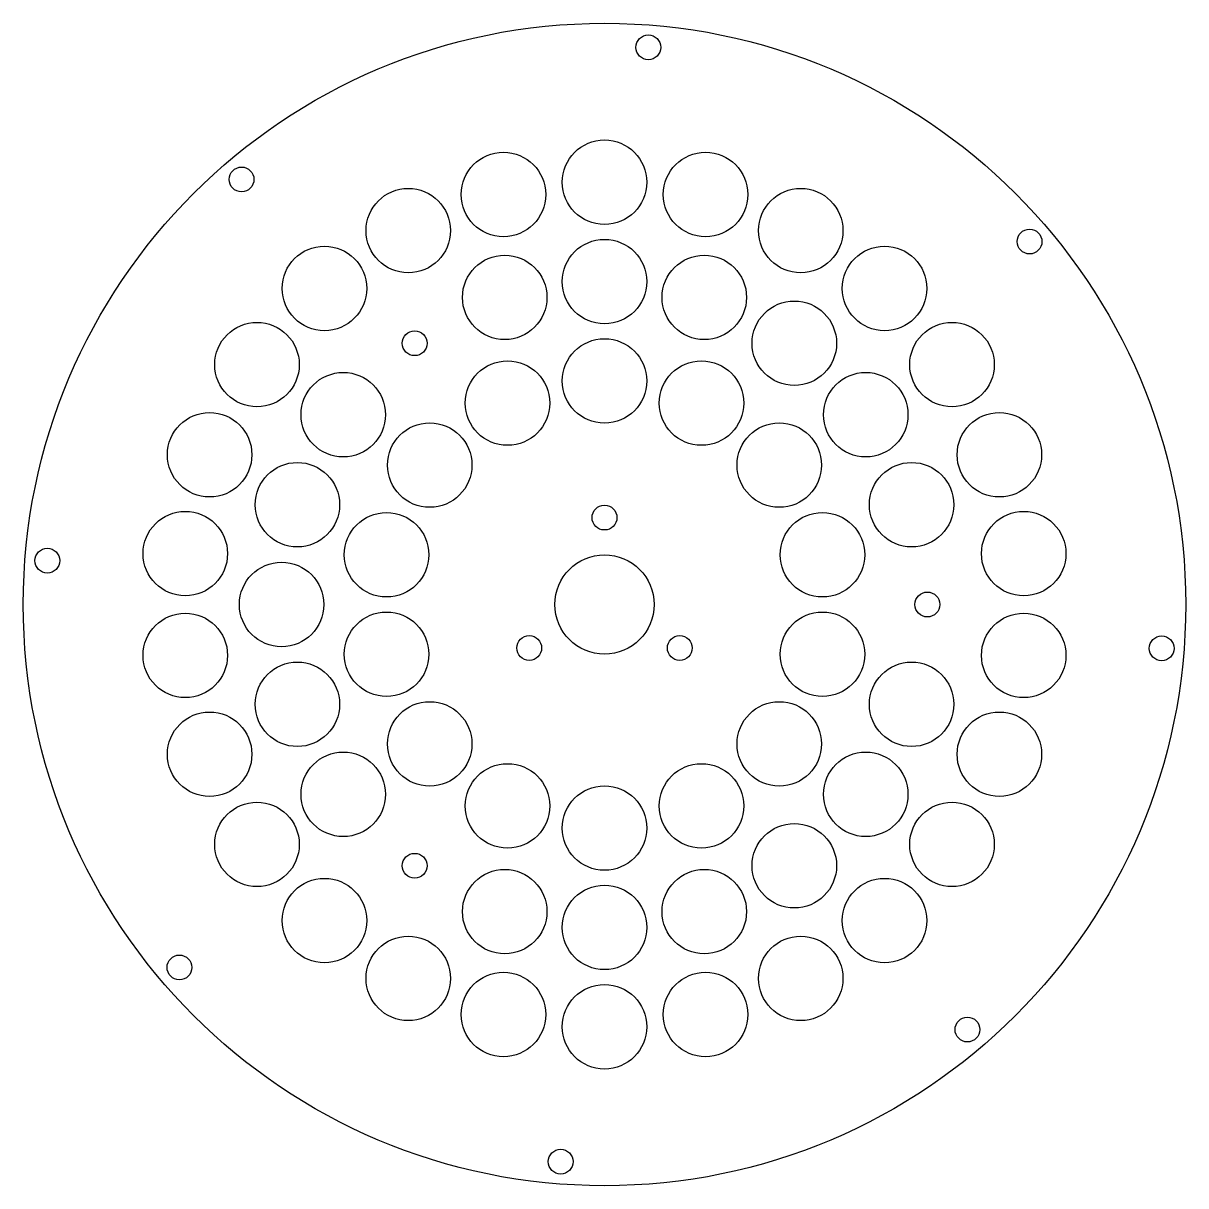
# Model space of a CAD drawing. Header units: millimetres. Extents: x -117 to 117, y -117 to 117.
import ezdxf

# ---------------------------------------------------------------- set-up
doc = ezdxf.new("R2010")
doc.units = ezdxf.units.MM

msp = doc.modelspace()

# ---------------------------------------------------------------- linework, layer by layer
for centre, radius in [((0, 0), 117), ((8.83, 112.15), 2.5), ((0, 85), 8.5), ((-20.34, 82.53), 8.5), ((20.34, 82.53), 8.5), ((-73.06, 85.55), 2.5), ((-39.5, 75.26), 8.5), ((39.5, 75.26), 8.5), ((85.55, 73.06), 2.5), ((0, 65), 8.5), ((-56.37, 63.62), 8.5), ((-20.09, 61.82), 8.5), ((20.09, 61.82), 8.5), ((56.37, 63.62), 8.5), ((38.21, 52.59), 8.5), ((-69.95, 48.29), 8.5), ((69.95, 48.29), 8.5), ((-38.21, 52.59), 2.5), ((0, 45), 8.5), ((-19.52, 40.54), 8.5), ((19.52, 40.54), 8.5), ((-52.59, 38.21), 8.5), ((52.59, 38.21), 8.5), ((-79.48, 30.14), 8.5), ((79.48, 30.14), 8.5), ((-35.18, 28.06), 8.5), ((35.18, 28.06), 8.5), ((-61.82, 20.09), 8.5), ((61.82, 20.09), 8.5), ((-84.38, 10.25), 8.5), ((0, 17.5), 2.5), ((84.38, 10.25), 8.5), ((-43.87, 10.01), 8.5), ((43.87, 10.01), 8.5), ((-112.15, 8.83), 2.5), ((0, 0), 10), ((-65, 0), 8.5), ((65, 0), 2.5), ((-84.38, -10.25), 8.5), ((-43.87, -10.01), 8.5), ((43.87, -10.01), 8.5), ((84.38, -10.25), 8.5), ((-15.16, -8.75), 2.5), ((15.16, -8.75), 2.5), ((112.15, -8.83), 2.5), ((-61.82, -20.09), 8.5), ((61.82, -20.09), 8.5), ((-35.18, -28.06), 8.5), ((35.18, -28.06), 8.5), ((-79.48, -30.14), 8.5), ((79.48, -30.14), 8.5), ((-52.59, -38.21), 8.5), ((52.59, -38.21), 8.5), ((-19.52, -40.54), 8.5), ((19.52, -40.54), 8.5), ((0, -45), 8.5), ((-69.95, -48.29), 8.5), ((69.95, -48.29), 8.5), ((38.21, -52.59), 8.5), ((-38.21, -52.59), 2.5), ((-20.09, -61.82), 8.5), ((20.09, -61.82), 8.5), ((-56.37, -63.62), 8.5), ((56.37, -63.62), 8.5), ((0, -65), 8.5), ((-39.5, -75.26), 8.5), ((39.5, -75.26), 8.5), ((-85.55, -73.06), 2.5), ((-20.34, -82.53), 8.5), ((20.34, -82.53), 8.5), ((0, -85), 8.5), ((73.06, -85.55), 2.5), ((-8.83, -112.15), 2.5)]:
    msp.add_circle(centre, radius)

doc.saveas('drawing.dxf')
